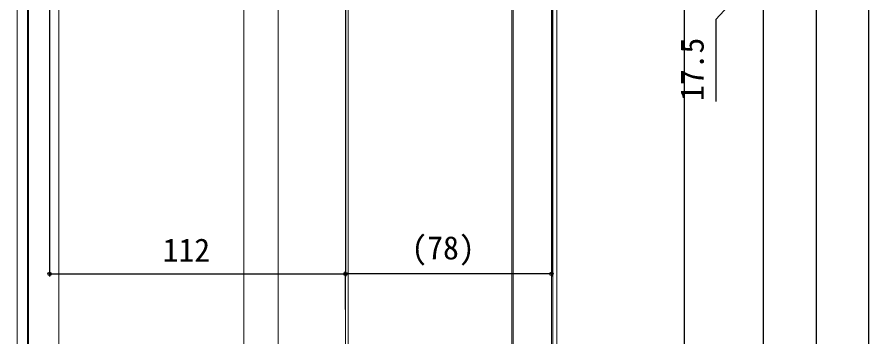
# Model space of a CAD drawing. Units: millimetres, scale not verified. Extents: x -525 to 525, y -783 to 779.
# Drawn here: x -359.1 to -36.7, y 211.9 to 333 of the extents above; entities that cross this region are included whole.
import ezdxf
from ezdxf.enums import TextEntityAlignment as Align

# ---------------------------------------------------------------- set-up
doc = ezdxf.new("R2010")
doc.units = ezdxf.units.MM
doc.header["$LTSCALE"] = 4
doc.layers.add('0-5_YKK_12', color=2, linetype='Continuous', lineweight=18)
doc.layers.add('0-6_YKK_13', color=4, linetype='Continuous', lineweight=18)
doc.layers.add('0-7_YKK_D', color=6, linetype='Continuous')
doc.layers.add('0-9_YSS_K', color=3, linetype='Continuous')
doc.styles.add('ＭＳ ゴシック', font='')
doc.styles.get('ＭＳ ゴシック').set_extended_font_data('MS Gothic')

msp = doc.modelspace()

# ---------------------------------------------------------------- linework, layer by layer
at = {"layer": '0-5_YKK_12'}
for p, q in [((-233.846, -281.53), (-233.846, 556.609)), ((-156.846, 400.247), (-156.846, 65.497)), ((-156.346, 400.247), (-156.346, 65.497)), ((-154.846, 400.247), (-154.846, 65.497)), ((-234.846, 371.975), (-234.846, 65.497)), ((-359.146, 363.652), (-359.146, 65.497)), ((-355.146, 363.652), (-355.146, 65.497)), ((-171.846, 360.247), (-171.846, 65.497)), ((-171.346, 360.247), (-171.346, 65.497)), ((-260.346, 342.747), (-260.346, 65.497))]:
    msp.add_line(p, q, dxfattribs=at)
at = {"layer": '0-6_YKK_13'}
for p, q in [((-354.846, 65.497), (-354.846, 352.747)), ((-343.346, 65.497), (-343.346, 352.747)), ((-273.346, 65.497), (-273.346, 352.747))]:
    msp.add_line(p, q, dxfattribs=at)
at = {"layer": '0-7_YKK_D'}
for p, q in [((-36.667, -199.253), (-36.667, 384.747)), ((-56.667, 374.747), (-56.667, -199.253)), ((-346.846, 359.747), (-346.846, 234.747)), ((-234.846, 359.547), (-234.846, 234.747)), ((-156.846, 359.547), (-156.846, 234.747)), ((-76.667, 342.747), (-76.667, 324.56)), ((-76.667, 332.247), (-76.667, -173.265)), ((-346.846, 235.747), (-234.846, 235.747)), ((-234.846, 222.294), (-234.846, 236.747)), ((-156.846, 235.747), (-234.846, 235.747))]:
    msp.add_line(p, q, dxfattribs=at)
msp.add_lwpolyline([(-76.667, 351.497), (-94.58, 332.038), (-94.58, 301.038)], dxfattribs=at)
for centre in [(-346.846, 235.747), (-234.846, 235.747), (-234.846, 235.747), (-156.846, 235.747)]:
    msp.add_circle(centre, 0.637, dxfattribs=at)
at = {"layer": '0-9_YSS_K'}
msp.add_line((-106.667, 420.247), (-106.667, 65.497), dxfattribs=at)

# ---------------------------------------------------------------- texts
at = {"layer": '0-7_YKK_D', "style": 'ＭＳ ゴシック'}
msp.add_text('17.5', height=8.798, rotation=90, dxfattribs=at).set_placement((-96.58, 301.197), align=Align.BOTTOM_LEFT)
for s, p in [('112', (-304.021, 237.747)), ('(78)', (-209.858, 238.61))]:
    msp.add_text(s, height=8.798, dxfattribs=at).set_placement(p, align=Align.BOTTOM_LEFT)

doc.saveas('drawing.dxf')
